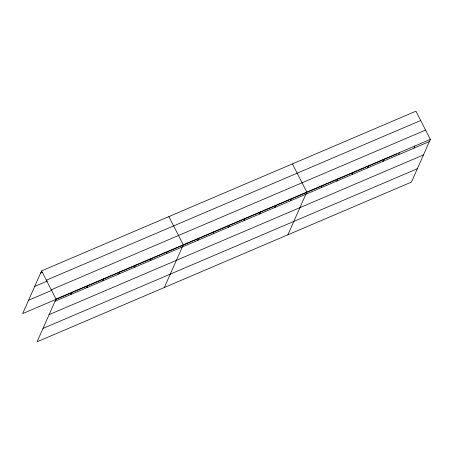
<?xml version="1.0" encoding="UTF-8"?>
<svg xmlns="http://www.w3.org/2000/svg" width="453" height="453" viewBox="0 0 453 453"><rect width="100%" height="100%" fill="white"/><g stroke="black" fill="none" stroke-linecap="round" stroke-linejoin="round"><path stroke-width="0.68" d="M430.35 139.388L55.991 299.099L37.067 341.805L411.42 182.1L430.35 139.388L415.933 111.195L41.58 270.9L22.65 313.612L397.009 153.901M70.94 294.473L71.902 292.31M86.851 287.689L87.814 285.52M102.763 280.9L103.72 278.731M118.675 274.11L119.632 271.947M134.581 267.327L135.543 265.158M150.492 260.537L151.455 258.369M166.404 253.748L167.361 251.585M164.348 287.508L183.272 244.796L168.861 216.602M197.757 240.373L198.714 238.21M213.199 233.788L214.156 231.619M228.64 227.196L229.603 225.033M244.082 220.611L245.045 218.442M259.524 214.02L260.486 211.857M274.965 207.434L275.928 205.266M290.407 200.849L291.37 198.68M287.887 234.801L306.811 192.095L292.395 163.895M321.296 187.672L322.253 185.504M336.738 181.081L337.695 178.918M352.179 174.496L353.136 172.327M367.621 167.904L368.583 165.741M383.062 161.319L384.025 159.15M398.504 154.728L399.467 152.565M413.946 148.142L414.908 145.979M40.617 273.068L42.525 272.253M46.336 280.203L420.69 120.498M34.688 286.443L47.418 281.019M51.234 289.79L425.594 130.085M28.579 300.231L52.129 290.186M55.034 301.262L429.387 141.557M49.105 314.642L423.459 154.937M42.995 328.431L417.355 168.72M41.58 270.9L55.991 299.099"/></g></svg>
